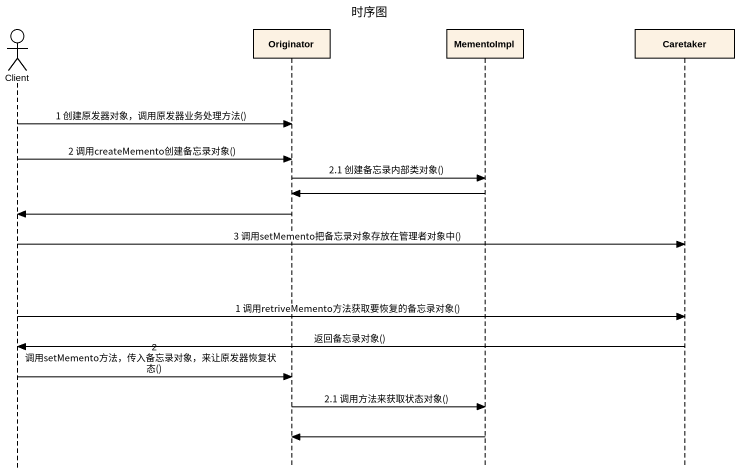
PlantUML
@startuml
title 时序图
hide footbox
actor Client
participant Originator
participant MementoImpl
participant Caretaker

Client -> Originator : 1 创建原发器对象，调用原发器业务处理方法()
Client -> Originator : 2 调用createMemento创建备忘录对象()
Originator -> MementoImpl : 2.1 创建备忘录内部类对象()
MementoImpl -> Originator
Originator -> Client
Client -> Caretaker : 3 调用setMemento把备忘录对象存放在管理者对象中()
Client -> Caretaker : 1 调用retriveMemento方法获取要恢复的备忘录对象()
Caretaker -> Client : 返回备忘录对象()
Client -> Originator : 2 调用setMemento方法，传入备忘录对象，来让原发器恢复状态()
Originator -> MementoImpl : 2.1 调用方法来获取状态对象()
MementoImpl -> Originator
@enduml
